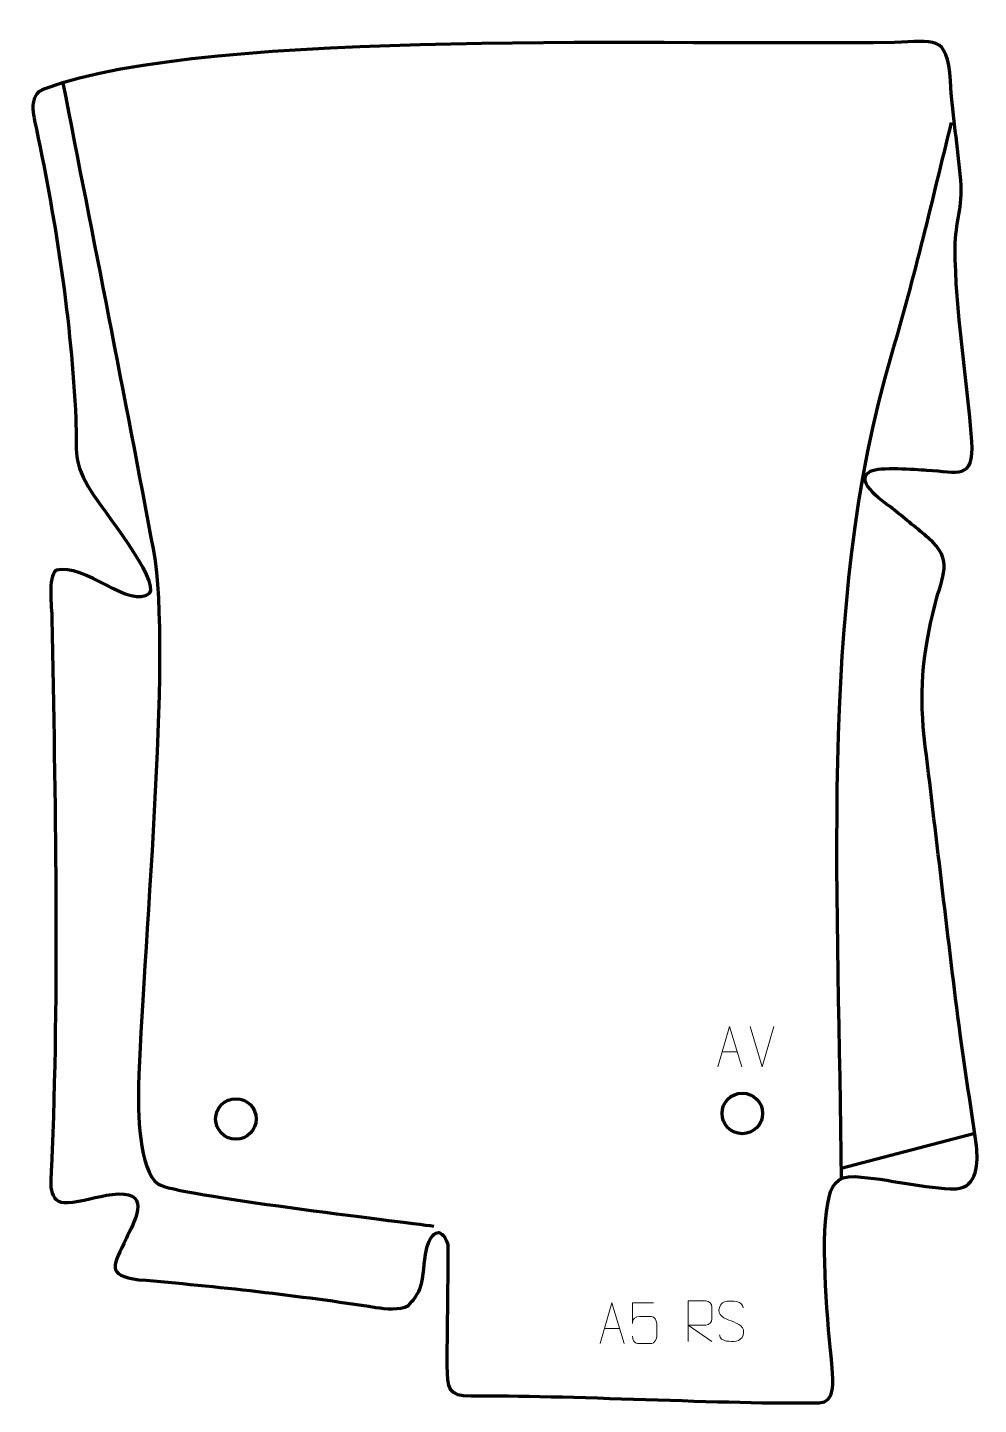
# Model space of a CAD drawing. Header units: millimetres. Extents: x -289 to 297, y -398 to 450.
import ezdxf

# ---------------------------------------------------------------- set-up
doc = ezdxf.new("R2010")
doc.units = ezdxf.units.MM
doc.header["$MEASUREMENT"] = 0
doc.layers.add('layer 2', color=7, linetype='Continuous')
doc.layers.add('layer 3', color=7, linetype='Continuous')

msp = doc.modelspace()

# ---------------------------------------------------------------- linework, layer by layer
at = {"layer": 'layer 2', "color": 140, "lineweight": 158}
for points, knots in [([(-267.0037, 416.041), (-248.3371, 320.0429), (-229.1545, 223.9076), (-211.2281, 127.7927), (-211.2281, 127.7927), (-199.5236, 65.0354), (-218.4589, -127.1851), (-220.3618, -202.1784), (-220.3618, -202.1784), (-220.7183, -216.2257), (-220.6165, -254.5276), (-208.0795, -262.625), (-208.0795, -262.625), (-197.5835, -269.4041), (-58.8999, -285.6323), (-38.5552, -288.4418)], [0, 0, 0, 0, 0.2, 0.2, 0.2, 0.2, 0.4, 0.4, 0.4, 0.4, 0.6, 0.6, 0.6, 0.6, 1, 1, 1, 1]), ([(280.2676, 391.5375), (268.3355, 343.5185), (257.6466, 296.3746), (243.4327, 248.8689), (243.4327, 248.8689), (196.8357, 93.1305), (211.7156, -95.7837), (212.3686, -259.2815)], [0, 0, 0, 0, 0.33333333, 0.33333333, 0.33333333, 0.33333333, 1, 1, 1, 1])]:
    msp.add_open_spline(points, degree=3, knots=knots, dxfattribs=at)
at = {"layer": 'layer 2', "color": 250, "lineweight": 158}
msp.add_open_spline([(212.3426, -252.7245), (212.3426, -252.7245), (294.7224, -231.2508), (294.7224, -231.2508)], degree=3, dxfattribs=at)
at = {"layer": 'layer 3', "color": 242, "lineweight": 158}
msp.add_open_spline([(245.2098, 440.9218), (269.2581, 441.3555), (277.9603, 446.4878), (279.6982, 417.2412), (279.6982, 417.2412), (280.9916, 396.431), (284.3307, 376.4327), (286.1573, 355.8881), (286.1573, 355.8881), (287.6316, 339.306), (282.6623, 329.9341), (282.6759, 314.6853), (282.6759, 314.6853), (282.7112, 274.9069), (290.0462, 234.7443), (292.9288, 195.0189), (292.9288, 195.0189), (294.2065, 170.9341), (284.7277, 176.2893), (265.0943, 177.3672), (265.0943, 177.3672), (257.5893, 177.7815), (236.3695, 179.7047), (230.5687, 176.6168), (230.5687, 176.6168), (218.9008, 170.4057), (240.7477, 156.4866), (245.1681, 152.8449), (245.1681, 152.8449), (252.1537, 147.0758), (259.4491, 141.2641), (266.3307, 135.4408), (266.3307, 135.4408), (281.946, 121.5772), (274.7245, 112.3937), (270.3219, 94.8203), (270.3219, 94.8203), (262.216, 62.4651), (260.2772, 39.8653), (264.2791, 7.0981), (264.2791, 7.0981), (271.4934, -51.9676), (278.2422, -111.2737), (285.75, -170.2712), (285.75, -170.2712), (288.6998, -193.24), (292.8513, -216.1198), (295.7469, -238.9927), (295.7469, -238.9927), (297.0167, -249.0234), (296.4839, -264.7109), (283.2171, -265.4027), (283.2171, -265.4027), (265.0469, -265.7257), (240.722, -259.0061), (221.0682, -257.9623), (221.0682, -257.9623), (209.2537, -257.3348), (206.1006, -263.5491), (204.1861, -274.4542), (204.1861, -274.4542), (199.4973, -301.1608), (204.3612, -348.4409), (206.8856, -376.057), (206.8856, -376.057), (207.6, -383.8717), (209.0206, -397.1241), (198.8898, -397.3137), (198.8898, -397.3137), (144.5771, -398.33), (39.8113, -392.3021), (-15.3917, -393.0122), (-15.3917, -393.0122), (-30.1502, -393.202), (-30.117, -388.1678), (-30.4158, -374.3966), (-30.4158, -374.3966), (-30.6539, -363.4178), (-29.3365, -301.0425), (-30.0581, -299.0996), (-30.0581, -299.0996), (-34.4421, -287.2961), (-40.77, -292.8983), (-43.002, -302.889), (-43.002, -302.889), (-44.8644, -311.2251), (-44.1501, -318.5447), (-47.0592, -327.1904), (-47.0592, -327.1904), (-48.7574, -331.1776), (-51.3049, -334.163), (-54.1568, -337.3571), (-54.1568, -337.3571), (-59.6997, -340.4344), (-68.1427, -339.3284), (-74.1156, -338.4952), (-74.1156, -338.4952), (-121.0529, -331.265), (-172.6645, -325.4012), (-220.1746, -321.4717), (-220.1746, -321.4717), (-241.0736, -318.9551), (-235.5825, -312.116), (-228.064, -296.1967), (-228.064, -296.1967), (-223.4014, -286.3244), (-212.3501, -267.9935), (-232.7695, -268.6289), (-232.7695, -268.6289), (-242.8903, -269.1906), (-251.3673, -272.2402), (-260.9293, -273.6929), (-260.9293, -273.6929), (-276.9036, -276.1198), (-274.5554, -263.7868), (-274.0189, -251.7299), (-274.0189, -251.7299), (-269.1676, -142.6821), (-271.7561, -24.1725), (-273.7503, 85.9945), (-273.7503, 85.9945), (-273.8716, 92.695), (-276.4848, 111.5519), (-271.1578, 115.6316), (-271.1578, 115.6316), (-254.0732, 120.5407), (-224.6685, 90.7778), (-213.9365, 101.4398), (-213.9365, 101.4398), (-206.6385, 108.6901), (-243.613, 154.7244), (-249.4253, 163.8908), (-249.4253, 163.8908), (-261.0733, 182.2607), (-258.2731, 188.5466), (-259.032, 208.9763), (-259.032, 208.9763), (-261.8567, 269.0473), (-270.8774, 328.5548), (-283.3101, 387.4054), (-283.3101, 387.4054), (-285.163, 396.1763), (-288.7563, 408.532), (-278.1766, 412.3738), (-278.1766, 412.3738), (-174.3999, 450.0607), (110.8508, 438.4985), (245.2098, 440.9218)], degree=3, knots=[0, 0, 0, 0, 0.02631579, 0.02631579, 0.02631579, 0.02631579, 0.05263158, 0.05263158, 0.05263158, 0.05263158, 0.07894737, 0.07894737, 0.07894737, 0.07894737, 0.10526316, 0.10526316, 0.10526316, 0.10526316, 0.13157895, 0.13157895, 0.13157895, 0.13157895, 0.15789474, 0.15789474, 0.15789474, 0.15789474, 0.18421053, 0.18421053, 0.18421053, 0.18421053, 0.21052632, 0.21052632, 0.21052632, 0.21052632, 0.23684211, 0.23684211, 0.23684211, 0.23684211, 0.26315789, 0.26315789, 0.26315789, 0.26315789, 0.28947368, 0.28947368, 0.28947368, 0.28947368, 0.31578947, 0.31578947, 0.31578947, 0.31578947, 0.34210526, 0.34210526, 0.34210526, 0.34210526, 0.36842105, 0.36842105, 0.36842105, 0.36842105, 0.39473684, 0.39473684, 0.39473684, 0.39473684, 0.42105263, 0.42105263, 0.42105263, 0.42105263, 0.44736842, 0.44736842, 0.44736842, 0.44736842, 0.47368421, 0.47368421, 0.47368421, 0.47368421, 0.5, 0.5, 0.5, 0.5, 0.52631579, 0.52631579, 0.52631579, 0.52631579, 0.55263158, 0.55263158, 0.55263158, 0.55263158, 0.57894737, 0.57894737, 0.57894737, 0.57894737, 0.60526316, 0.60526316, 0.60526316, 0.60526316, 0.63157895, 0.63157895, 0.63157895, 0.63157895, 0.65789474, 0.65789474, 0.65789474, 0.65789474, 0.68421053, 0.68421053, 0.68421053, 0.68421053, 0.71052632, 0.71052632, 0.71052632, 0.71052632, 0.73684211, 0.73684211, 0.73684211, 0.73684211, 0.76315789, 0.76315789, 0.76315789, 0.76315789, 0.78947368, 0.78947368, 0.78947368, 0.78947368, 0.81578947, 0.81578947, 0.81578947, 0.81578947, 0.84210526, 0.84210526, 0.84210526, 0.84210526, 0.86842105, 0.86842105, 0.86842105, 0.86842105, 0.89473684, 0.89473684, 0.89473684, 0.89473684, 0.92105263, 0.92105263, 0.92105263, 0.92105263, 0.94736842, 0.94736842, 0.94736842, 0.94736842, 1, 1, 1, 1], dxfattribs=at)
at = {"layer": 'layer 3', "color": 250, "lineweight": 9}
for points, knots in [([(136.3685, -190.3223), (136.3685, -190.3223), (143.7395, -165.3688), (143.7395, -165.3688), (143.7395, -165.3688), (143.7395, -165.3688), (151.3094, -190.3223), (151.3094, -190.3223)], [0, 0, 0, 0, 0.33333333, 0.33333333, 0.33333333, 0.33333333, 1, 1, 1, 1]), ([(63.8964, -360.7375), (63.8964, -360.7375), (71.2674, -335.784), (71.2674, -335.784), (71.2674, -335.784), (71.2674, -335.784), (78.8373, -360.7375), (78.8373, -360.7375)], [0, 0, 0, 0, 0.33333333, 0.33333333, 0.33333333, 0.33333333, 1, 1, 1, 1]), ([(96.761, -335.806), (96.761, -335.806), (83.9093, -335.806), (83.9093, -335.806), (83.9093, -335.806), (83.9096, -340.0366), (83.9096, -344.2675), (83.9093, -348.4987), (83.9093, -348.4987), (83.909, -345.1886), (85.54, -344.1168), (88.352, -344.0563), (88.352, -344.0563), (90.7916, -344.056), (93.2311, -344.056), (95.6703, -344.0563), (95.6703, -344.0563), (97.3201, -344.0495), (98.795, -346.43), (98.8235, -348.4987), (98.8235, -348.4987), (98.8232, -351.086), (98.8232, -353.6736), (98.8235, -356.2613), (98.8235, -356.2613), (98.8697, -358.2207), (97.3703, -360.657), (95.7444, -360.7155), (95.7444, -360.7155), (93.7879, -360.7152), (88.8929, -360.7152), (86.9359, -360.7155), (86.9359, -360.7155), (85.0904, -360.7243), (83.9833, -358.7595), (83.9625, -356.2084)], [0, 0, 0, 0, 0.1, 0.1, 0.1, 0.1, 0.2, 0.2, 0.2, 0.2, 0.3, 0.3, 0.3, 0.3, 0.4, 0.4, 0.4, 0.4, 0.5, 0.5, 0.5, 0.5, 0.6, 0.6, 0.6, 0.6, 0.7, 0.7, 0.7, 0.7, 0.8, 0.8, 0.8, 0.8, 1, 1, 1, 1]), ([(118.1657, -359.5299), (118.1657, -359.5299), (118.1657, -334.5764), (118.1657, -334.5764), (118.1657, -334.5764), (121.7605, -334.5764), (125.356, -334.5764), (128.9512, -334.5764), (128.9512, -334.5764), (131.2765, -334.6141), (132.8338, -336.1041), (132.8297, -338.4705), (132.8297, -338.4705), (132.8293, -340.506), (132.8293, -343.5654), (132.8297, -345.6014), (132.8297, -345.6014), (132.8232, -347.4769), (131.0109, -349.4187), (129.0014, -349.4378), (129.0014, -349.4378), (129.0014, -349.4378), (118.1657, -349.4378), (118.1657, -349.4378), (118.1657, -349.4378), (118.1657, -349.4378), (132.8204, -359.5299), (132.8204, -359.5299)], [0, 0, 0, 0, 0.125, 0.125, 0.125, 0.125, 0.25, 0.25, 0.25, 0.25, 0.375, 0.375, 0.375, 0.375, 0.5, 0.5, 0.5, 0.5, 0.625, 0.625, 0.625, 0.625, 0.75, 0.75, 0.75, 0.75, 1, 1, 1, 1]), ([(144.7719, -346.8836), (140.5236, -345.4132), (135.6155, -343.6174), (137.6206, -338.0971), (137.6206, -338.0971), (139.1241, -333.9572), (144.3377, -334.3457), (147.9413, -334.9468), (147.9413, -334.9468), (150.8019, -335.424), (151.6666, -336.6372), (151.9772, -338.7213)], [0, 0, 0, 0, 0.25, 0.25, 0.25, 0.25, 0.5, 0.5, 0.5, 0.5, 1, 1, 1, 1]), ([(144.7719, -346.8837), (148.7905, -348.5304), (153.82, -350.4187), (151.986, -355.779), (151.986, -355.779), (150.5262, -360.0454), (145.6154, -359.7887), (141.8893, -359.234), (141.8893, -359.234), (139.1393, -358.8242), (137.9184, -357.6107), (137.5404, -355.4985)], [0, 0, 0, 0, 0.25, 0.25, 0.25, 0.25, 0.5, 0.5, 0.5, 0.5, 1, 1, 1, 1])]:
    msp.add_open_spline(points, degree=3, knots=knots, dxfattribs=at)
for points in [[(163.728, -190.3296), (163.728, -190.3296), (156.4062, -165.376), (156.4062, -165.376)], [(171.0499, -165.376), (171.0499, -165.376), (163.7281, -190.3296), (163.7281, -190.3296)], [(139.0911, -181.0729), (139.0911, -181.0729), (148.5868, -181.0729), (148.5868, -181.0729)], [(66.619, -351.4881), (66.619, -351.4881), (76.1147, -351.4881), (76.1147, -351.4881)]]:
    msp.add_open_spline(points, degree=3, dxfattribs=at)
at = {"layer": 'layer 3', "color": 250, "lineweight": 200}
for points in [[(-160.3931, -209.9289), (-167.2967, -209.9289), (-172.8931, -215.5253), (-172.8931, -222.4288), (-172.8931, -222.4288), (-172.8931, -229.3324), (-167.2967, -234.9288), (-160.3931, -234.9288), (-160.3931, -234.9288), (-153.4896, -234.9289), (-147.8931, -229.3325), (-147.8931, -222.4289), (-147.8931, -222.4289), (-147.8931, -215.5253), (-153.4895, -209.9289), (-160.3931, -209.9289)], [(-160.3931, -209.9289), (-167.2967, -209.9289), (-172.8931, -215.5253), (-172.8931, -222.4288), (-172.8931, -222.4288), (-172.8931, -229.3324), (-167.2967, -234.9288), (-160.3931, -234.9289), (-160.3931, -234.9289), (-153.4896, -234.9289), (-147.8931, -229.3325), (-147.8931, -222.4289), (-147.8931, -222.4289), (-147.8931, -215.5253), (-153.4895, -209.9289), (-160.3931, -209.9289)], [(-160.3931, -209.9289), (-167.2967, -209.9289), (-172.8931, -215.5253), (-172.8931, -222.4289), (-172.8931, -222.4289), (-172.8931, -229.3324), (-167.2967, -234.9289), (-160.3931, -234.9289), (-160.3931, -234.9289), (-153.4896, -234.9289), (-147.8931, -229.3325), (-147.8931, -222.4289), (-147.8931, -222.4289), (-147.8931, -215.5253), (-153.4895, -209.9289), (-160.3931, -209.9289)], [(-160.3931, -209.9289), (-167.2967, -209.9289), (-172.8931, -215.5253), (-172.8931, -222.4289), (-172.8931, -222.4289), (-172.8931, -229.3324), (-167.2967, -234.9289), (-160.3931, -234.9289), (-160.3931, -234.9289), (-153.4896, -234.9289), (-147.8931, -229.3325), (-147.8931, -222.4289), (-147.8931, -222.4289), (-147.8931, -215.5254), (-153.4895, -209.9289), (-160.3931, -209.9289)], [(-160.3931, -209.9289), (-167.2967, -209.9289), (-172.8931, -215.5253), (-172.8931, -222.4289), (-172.8931, -222.4289), (-172.8931, -229.3324), (-167.2967, -234.9289), (-160.3931, -234.9289), (-160.3931, -234.9289), (-153.4896, -234.9289), (-147.8931, -229.3325), (-147.8931, -222.429), (-147.8931, -222.429), (-147.8931, -215.5254), (-153.4895, -209.9289), (-160.3931, -209.9289)], [(-160.3931, -209.9289), (-167.2967, -209.9289), (-172.8931, -215.5253), (-172.8931, -222.4289), (-172.8931, -222.4289), (-172.8931, -229.3325), (-167.2967, -234.9289), (-160.3931, -234.9289), (-160.3931, -234.9289), (-153.4896, -234.9289), (-147.8931, -229.3325), (-147.8931, -222.429), (-147.8931, -222.429), (-147.8931, -215.5254), (-153.4895, -209.9289), (-160.3931, -209.9289)], [(-160.3931, -209.9289), (-167.2967, -209.9289), (-172.8931, -215.5254), (-172.8931, -222.4289), (-172.8931, -222.4289), (-172.8931, -229.3325), (-167.2967, -234.9289), (-160.3931, -234.9289), (-160.3931, -234.9289), (-153.4896, -234.9289), (-147.8931, -229.3325), (-147.8931, -222.429), (-147.8931, -222.429), (-147.8931, -215.5254), (-153.4895, -209.9289), (-160.3931, -209.9289)], [(-160.3931, -209.9289), (-167.2967, -209.9289), (-172.8931, -215.5254), (-172.8931, -222.4289), (-172.8931, -222.4289), (-172.8931, -229.3325), (-167.2967, -234.9289), (-160.3931, -234.9289), (-160.3931, -234.9289), (-153.4896, -234.929), (-147.8931, -229.3325), (-147.8931, -222.429), (-147.8931, -222.429), (-147.8931, -215.5254), (-153.4895, -209.9289), (-160.3931, -209.9289)], [(-160.3931, -209.929), (-167.2967, -209.929), (-172.8931, -215.5254), (-172.8931, -222.4289), (-172.8931, -222.4289), (-172.8931, -229.3325), (-167.2967, -234.9289), (-160.3931, -234.929), (-160.3931, -234.929), (-153.4896, -234.929), (-147.8931, -229.3326), (-147.8931, -222.429), (-147.8931, -222.429), (-147.8931, -215.5254), (-153.4895, -209.929), (-160.3931, -209.929)], [(-160.3931, -209.929), (-167.2967, -209.929), (-172.8931, -215.5254), (-172.8931, -222.429), (-172.8931, -222.429), (-172.8931, -229.3325), (-167.2967, -234.929), (-160.3931, -234.929), (-160.3931, -234.929), (-153.4896, -234.929), (-147.8931, -229.3326), (-147.8931, -222.429), (-147.8931, -222.429), (-147.8931, -215.5254), (-153.4895, -209.929), (-160.3931, -209.929)], [(-160.3931, -209.929), (-167.2967, -209.929), (-172.8931, -215.5254), (-172.8931, -222.429), (-172.8931, -222.429), (-172.8931, -229.3325), (-167.2967, -234.929), (-160.3931, -234.929), (-160.3931, -234.929), (-153.4896, -234.929), (-147.8931, -229.3326), (-147.8931, -222.429), (-147.8931, -222.429), (-147.8931, -215.5255), (-153.4895, -209.929), (-160.3931, -209.929)], [(-160.3931, -209.929), (-167.2967, -209.929), (-172.8931, -215.5254), (-172.8931, -222.429), (-172.8931, -222.429), (-172.8931, -229.3325), (-167.2967, -234.929), (-160.3931, -234.929), (-160.3931, -234.929), (-153.4896, -234.929), (-147.8931, -229.3326), (-147.8931, -222.429), (-147.8931, -222.429), (-147.8931, -215.5255), (-153.4895, -209.929), (-160.3931, -209.929)], [(-160.3931, -209.929), (-167.2967, -209.929), (-172.8931, -215.5254), (-172.8931, -222.429), (-172.8931, -222.429), (-172.8931, -229.3325), (-167.2967, -234.929), (-160.3931, -234.929), (-160.3931, -234.929), (-153.4896, -234.929), (-147.8931, -229.3326), (-147.8931, -222.4291), (-147.8931, -222.4291), (-147.8931, -215.5255), (-153.4895, -209.929), (-160.3931, -209.929)], [(-160.3931, -209.929), (-167.2967, -209.929), (-172.8931, -215.5255), (-172.8931, -222.429), (-172.8931, -222.429), (-172.8931, -229.3326), (-167.2967, -234.929), (-160.3931, -234.929), (-160.3931, -234.929), (-153.4896, -234.929), (-147.8931, -229.3326), (-147.8931, -222.4291), (-147.8931, -222.4291), (-147.8931, -215.5255), (-153.4895, -209.929), (-160.3931, -209.929)], [(-160.3931, -209.929), (-167.2967, -209.929), (-172.8931, -215.5255), (-172.8931, -222.429), (-172.8931, -222.429), (-172.8931, -229.3326), (-167.2967, -234.929), (-160.3931, -234.929), (-160.3931, -234.929), (-153.4896, -234.9291), (-147.8931, -229.3326), (-147.8931, -222.4291), (-147.8931, -222.4291), (-147.8931, -215.5255), (-153.4895, -209.929), (-160.3931, -209.929)], [(-160.3931, -209.929), (-167.2967, -209.929), (-172.8931, -215.5255), (-172.8931, -222.429), (-172.8931, -222.429), (-172.8931, -229.3326), (-167.2967, -234.929), (-160.3931, -234.929), (-160.3931, -234.929), (-153.4896, -234.9291), (-147.8931, -229.3327), (-147.8931, -222.4291), (-147.8931, -222.4291), (-147.8931, -215.5255), (-153.4895, -209.929), (-160.3931, -209.929)], [(-160.3931, -209.9291), (-167.2967, -209.9291), (-172.8931, -215.5255), (-172.8931, -222.429), (-172.8931, -222.429), (-172.8931, -229.3326), (-167.2967, -234.929), (-160.3931, -234.9291), (-160.3931, -234.9291), (-153.4896, -234.9291), (-147.8931, -229.3327), (-147.8931, -222.4291), (-147.8931, -222.4291), (-147.8931, -215.5255), (-153.4895, -209.9291), (-160.3931, -209.9291)], [(-160.3931, -209.9291), (-167.2967, -209.9291), (-172.8931, -215.5255), (-172.8931, -222.4291), (-172.8931, -222.4291), (-172.8931, -229.3326), (-167.2967, -234.9291), (-160.3931, -234.9291), (-160.3931, -234.9291), (-153.4896, -234.9291), (-147.8931, -229.3327), (-147.8931, -222.4291), (-147.8931, -222.4291), (-147.8931, -215.5255), (-153.4895, -209.9291), (-160.3931, -209.9291)], [(-160.3931, -209.9291), (-167.2967, -209.9291), (-172.8931, -215.5255), (-172.8931, -222.4291), (-172.8931, -222.4291), (-172.8931, -229.3326), (-167.2967, -234.9291), (-160.3931, -234.9291), (-160.3931, -234.9291), (-153.4896, -234.9291), (-147.8931, -229.3327), (-147.8931, -222.4291), (-147.8931, -222.4291), (-147.8931, -215.5256), (-153.4895, -209.9291), (-160.3931, -209.9291)], [(-160.3931, -209.9291), (-167.2967, -209.9291), (-172.8931, -215.5255), (-172.8931, -222.4291), (-172.8931, -222.4291), (-172.8931, -229.3326), (-167.2967, -234.9291), (-160.3931, -234.9291), (-160.3931, -234.9291), (-153.4896, -234.9291), (-147.8931, -229.3327), (-147.8931, -222.4292), (-147.8931, -222.4292), (-147.8931, -215.5256), (-153.4895, -209.9291), (-160.3931, -209.9291)], [(-160.3931, -209.9291), (-167.2967, -209.9291), (-172.8931, -215.5255), (-172.8931, -222.4291), (-172.8931, -222.4291), (-172.8931, -229.3327), (-167.2967, -234.9291), (-160.3931, -234.9291), (-160.3931, -234.9291), (-153.4896, -234.9291), (-147.8931, -229.3327), (-147.8931, -222.4292), (-147.8931, -222.4292), (-147.8931, -215.5256), (-153.4895, -209.9291), (-160.3931, -209.9291)], [(151.5504, -206.4892), (144.6468, -206.4892), (139.0504, -212.0856), (139.0504, -218.9891), (139.0504, -218.9891), (139.0504, -225.8927), (144.6468, -231.4891), (151.5504, -231.4891), (151.5504, -231.4891), (158.4539, -231.4892), (164.0504, -225.8928), (164.0504, -218.9892), (164.0504, -218.9892), (164.0504, -212.0856), (158.454, -206.4892), (151.5504, -206.4892)], [(151.5504, -206.4892), (144.6468, -206.4892), (139.0504, -212.0856), (139.0504, -218.9891), (139.0504, -218.9891), (139.0504, -225.8927), (144.6468, -231.4891), (151.5504, -231.4892), (151.5504, -231.4892), (158.4539, -231.4892), (164.0504, -225.8928), (164.0504, -218.9892), (164.0504, -218.9892), (164.0504, -212.0856), (158.454, -206.4892), (151.5504, -206.4892)], [(151.5504, -206.4892), (144.6468, -206.4892), (139.0504, -212.0856), (139.0504, -218.9892), (139.0504, -218.9892), (139.0504, -225.8927), (144.6468, -231.4892), (151.5504, -231.4892), (151.5504, -231.4892), (158.4539, -231.4892), (164.0504, -225.8928), (164.0504, -218.9892), (164.0504, -218.9892), (164.0504, -212.0856), (158.454, -206.4892), (151.5504, -206.4892)], [(151.5504, -206.4892), (144.6468, -206.4892), (139.0504, -212.0856), (139.0504, -218.9892), (139.0504, -218.9892), (139.0504, -225.8927), (144.6468, -231.4892), (151.5504, -231.4892), (151.5504, -231.4892), (158.4539, -231.4892), (164.0504, -225.8928), (164.0504, -218.9892), (164.0504, -218.9892), (164.0504, -212.0857), (158.454, -206.4892), (151.5504, -206.4892)], [(151.5504, -206.4892), (144.6468, -206.4892), (139.0504, -212.0856), (139.0504, -218.9892), (139.0504, -218.9892), (139.0504, -225.8927), (144.6468, -231.4892), (151.5504, -231.4892), (151.5504, -231.4892), (158.4539, -231.4892), (164.0504, -225.8928), (164.0504, -218.9893), (164.0504, -218.9893), (164.0504, -212.0857), (158.454, -206.4892), (151.5504, -206.4892)], [(151.5504, -206.4892), (144.6468, -206.4892), (139.0504, -212.0856), (139.0504, -218.9892), (139.0504, -218.9892), (139.0504, -225.8928), (144.6468, -231.4892), (151.5504, -231.4892), (151.5504, -231.4892), (158.4539, -231.4892), (164.0504, -225.8928), (164.0504, -218.9893), (164.0504, -218.9893), (164.0504, -212.0857), (158.454, -206.4892), (151.5504, -206.4892)], [(151.5504, -206.4892), (144.6468, -206.4892), (139.0504, -212.0857), (139.0504, -218.9892), (139.0504, -218.9892), (139.0504, -225.8928), (144.6468, -231.4892), (151.5504, -231.4892), (151.5504, -231.4892), (158.4539, -231.4892), (164.0504, -225.8928), (164.0504, -218.9893), (164.0504, -218.9893), (164.0504, -212.0857), (158.454, -206.4892), (151.5504, -206.4892)], [(151.5504, -206.4892), (144.6468, -206.4892), (139.0504, -212.0857), (139.0504, -218.9892), (139.0504, -218.9892), (139.0504, -225.8928), (144.6468, -231.4892), (151.5504, -231.4892), (151.5504, -231.4892), (158.4539, -231.4893), (164.0504, -225.8928), (164.0504, -218.9893), (164.0504, -218.9893), (164.0504, -212.0857), (158.454, -206.4892), (151.5504, -206.4892)], [(151.5504, -206.4893), (144.6468, -206.4893), (139.0504, -212.0857), (139.0504, -218.9892), (139.0504, -218.9892), (139.0504, -225.8928), (144.6468, -231.4892), (151.5504, -231.4893), (151.5504, -231.4893), (158.4539, -231.4893), (164.0504, -225.8929), (164.0504, -218.9893), (164.0504, -218.9893), (164.0504, -212.0857), (158.454, -206.4893), (151.5504, -206.4893)], [(151.5504, -206.4893), (144.6468, -206.4893), (139.0504, -212.0857), (139.0504, -218.9893), (139.0504, -218.9893), (139.0504, -225.8928), (144.6468, -231.4893), (151.5504, -231.4893), (151.5504, -231.4893), (158.4539, -231.4893), (164.0504, -225.8929), (164.0504, -218.9893), (164.0504, -218.9893), (164.0504, -212.0857), (158.454, -206.4893), (151.5504, -206.4893)], [(151.5504, -206.4893), (144.6468, -206.4893), (139.0504, -212.0857), (139.0504, -218.9893), (139.0504, -218.9893), (139.0504, -225.8928), (144.6468, -231.4893), (151.5504, -231.4893), (151.5504, -231.4893), (158.4539, -231.4893), (164.0504, -225.8929), (164.0504, -218.9893), (164.0504, -218.9893), (164.0504, -212.0858), (158.454, -206.4893), (151.5504, -206.4893)], [(151.5504, -206.4893), (144.6468, -206.4893), (139.0504, -212.0857), (139.0504, -218.9893), (139.0504, -218.9893), (139.0504, -225.8928), (144.6468, -231.4893), (151.5504, -231.4893), (151.5504, -231.4893), (158.4539, -231.4893), (164.0504, -225.8929), (164.0504, -218.9893), (164.0504, -218.9893), (164.0504, -212.0858), (158.454, -206.4893), (151.5504, -206.4893)], [(151.5504, -206.4893), (144.6468, -206.4893), (139.0504, -212.0857), (139.0504, -218.9893), (139.0504, -218.9893), (139.0504, -225.8928), (144.6468, -231.4893), (151.5504, -231.4893), (151.5504, -231.4893), (158.4539, -231.4893), (164.0504, -225.8929), (164.0504, -218.9894), (164.0504, -218.9894), (164.0504, -212.0858), (158.454, -206.4893), (151.5504, -206.4893)], [(151.5504, -206.4893), (144.6468, -206.4893), (139.0504, -212.0858), (139.0504, -218.9893), (139.0504, -218.9893), (139.0504, -225.8929), (144.6468, -231.4893), (151.5504, -231.4893), (151.5504, -231.4893), (158.4539, -231.4893), (164.0504, -225.8929), (164.0504, -218.9894), (164.0504, -218.9894), (164.0504, -212.0858), (158.454, -206.4893), (151.5504, -206.4893)], [(151.5504, -206.4893), (144.6468, -206.4893), (139.0504, -212.0858), (139.0504, -218.9893), (139.0504, -218.9893), (139.0504, -225.8929), (144.6468, -231.4893), (151.5504, -231.4893), (151.5504, -231.4893), (158.4539, -231.4894), (164.0504, -225.8929), (164.0504, -218.9894), (164.0504, -218.9894), (164.0504, -212.0858), (158.454, -206.4893), (151.5504, -206.4893)], [(151.5504, -206.4893), (144.6468, -206.4893), (139.0504, -212.0858), (139.0504, -218.9893), (139.0504, -218.9893), (139.0504, -225.8929), (144.6468, -231.4893), (151.5504, -231.4893), (151.5504, -231.4893), (158.4539, -231.4894), (164.0504, -225.893), (164.0504, -218.9894), (164.0504, -218.9894), (164.0504, -212.0858), (158.454, -206.4893), (151.5504, -206.4893)], [(151.5504, -206.4894), (144.6468, -206.4894), (139.0504, -212.0858), (139.0504, -218.9893), (139.0504, -218.9893), (139.0504, -225.8929), (144.6468, -231.4893), (151.5504, -231.4894), (151.5504, -231.4894), (158.4539, -231.4894), (164.0504, -225.893), (164.0504, -218.9894), (164.0504, -218.9894), (164.0504, -212.0858), (158.454, -206.4894), (151.5504, -206.4894)], [(151.5504, -206.4894), (144.6468, -206.4894), (139.0504, -212.0858), (139.0504, -218.9894), (139.0504, -218.9894), (139.0504, -225.8929), (144.6468, -231.4894), (151.5504, -231.4894), (151.5504, -231.4894), (158.4539, -231.4894), (164.0504, -225.893), (164.0504, -218.9894), (164.0504, -218.9894), (164.0504, -212.0858), (158.454, -206.4894), (151.5504, -206.4894)], [(151.5504, -206.4894), (144.6468, -206.4894), (139.0504, -212.0858), (139.0504, -218.9894), (139.0504, -218.9894), (139.0504, -225.8929), (144.6468, -231.4894), (151.5504, -231.4894), (151.5504, -231.4894), (158.4539, -231.4894), (164.0504, -225.893), (164.0504, -218.9894), (164.0504, -218.9894), (164.0504, -212.0859), (158.454, -206.4894), (151.5504, -206.4894)], [(151.5504, -206.4894), (144.6468, -206.4894), (139.0504, -212.0858), (139.0504, -218.9894), (139.0504, -218.9894), (139.0504, -225.8929), (144.6468, -231.4894), (151.5504, -231.4894), (151.5504, -231.4894), (158.4539, -231.4894), (164.0504, -225.893), (164.0504, -218.9895), (164.0504, -218.9895), (164.0504, -212.0859), (158.454, -206.4894), (151.5504, -206.4894)], [(151.5504, -206.4894), (144.6468, -206.4894), (139.0504, -212.0858), (139.0504, -218.9894), (139.0504, -218.9894), (139.0504, -225.893), (144.6468, -231.4894), (151.5504, -231.4894), (151.5504, -231.4894), (158.4539, -231.4894), (164.0504, -225.893), (164.0504, -218.9895), (164.0504, -218.9895), (164.0504, -212.0859), (158.454, -206.4894), (151.5504, -206.4894)]]:
    msp.add_open_spline(points, degree=3, knots=[0, 0, 0, 0, 0.2, 0.2, 0.2, 0.2, 0.4, 0.4, 0.4, 0.4, 0.6, 0.6, 0.6, 0.6, 1, 1, 1, 1], dxfattribs=at)
for points in [[(-160.3931, -209.9289), (-160.3931, -209.9289), (-160.3931, -209.9291), (-160.3931, -209.9291)], [(-160.3931, -209.9289), (-160.3931, -209.9289), (-160.3931, -209.9291), (-160.3931, -209.9291)], [(151.5504, -206.4892), (151.5504, -206.4892), (151.5504, -206.4894), (151.5504, -206.4894)], [(151.5504, -206.4892), (151.5504, -206.4892), (151.5504, -206.4894), (151.5504, -206.4894)], [(139.0504, -218.9891), (139.0504, -218.9891), (139.0504, -218.9894), (139.0504, -218.9894)], [(164.0504, -218.9892), (164.0504, -218.9892), (164.0504, -218.9895), (164.0504, -218.9895)], [(-172.8931, -222.4288), (-172.8931, -222.4288), (-172.8931, -222.4291), (-172.8931, -222.4291)], [(-147.8931, -222.4289), (-147.8931, -222.4289), (-147.8931, -222.4292), (-147.8931, -222.4292)], [(-160.3931, -234.9288), (-160.3931, -234.9288), (-160.3931, -234.9291), (-160.3931, -234.9291)], [(151.5504, -231.4891), (151.5504, -231.4891), (151.5504, -231.4894), (151.5504, -231.4894)]]:
    msp.add_open_spline(points, degree=3, dxfattribs=at)

doc.saveas('drawing.dxf')
